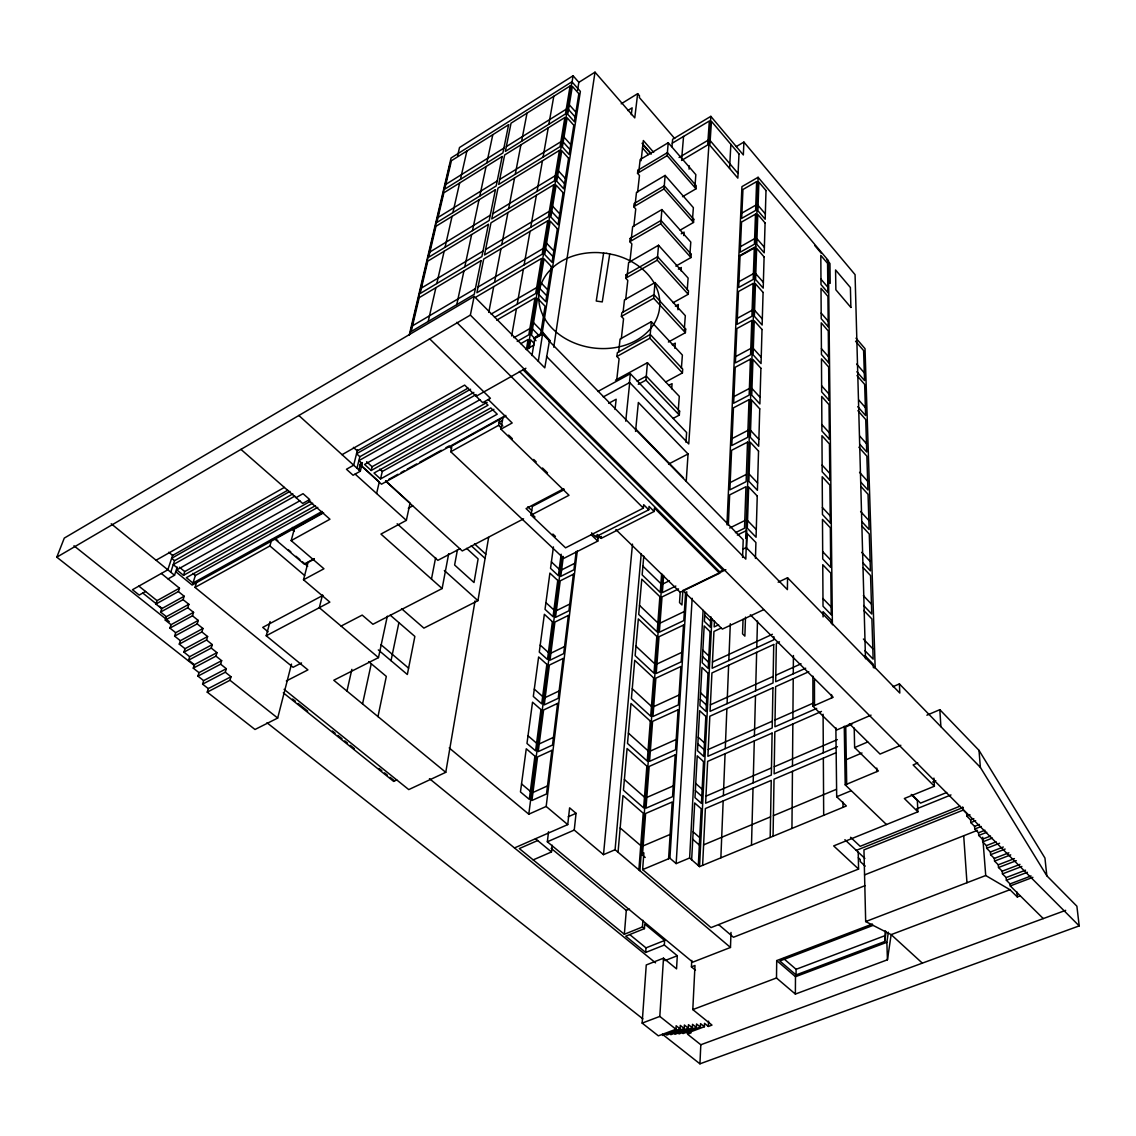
<?xml version="1.0" encoding="UTF-8"?>
<svg xmlns="http://www.w3.org/2000/svg" width="1136" height="1136" viewBox="0 0 1136 1136"><rect width="100%" height="100%" fill="white"/><g stroke="black" fill="none" stroke-linecap="round" stroke-linejoin="round"><path stroke-width="1.5" d="M886.137 931.477L884.688 941.531L796.066 974.929L796.095 969.306L783.641 958.571M1020.284 895.835L1017.288 896.957L1009.961 889.715L891.149 934.63L887.443 959.792L795.37 994.071L795.484 976.704L776.712 960.587L872.391 924.022M791.948 828.442L792.445 771.358M792.488 765.991L792.843 724.015M792.885 718.875L793.226 678.717M793.269 673.804L793.425 655.529M778.16 582.2L787.546 577.741L787.404 589.627L746.21 547.538L742.873 549.157M776.499 978.011L776.712 960.587M773.062 836.252L774.028 779.211L835.926 752.77M770.194 837.431L771.245 780.404L705.371 808.548L702.616 865.362M773.872 636.685L773.815 639.795L712.158 668.252L713.948 631.446L721.388 627.938M751.492 845.156L753.026 788.185M753.168 782.832L754.29 740.928M754.418 735.801L755.497 695.701M755.625 690.787L756.647 652.362M756.775 647.662L757.485 621.023M755.454 558.415L755.909 542.539L747.119 533.494L746.579 549.355M745.5 617.146L744.875 636.117L742.546 633.831L743.043 619.376M548.546 831.765L547.339 841.79L692.775 962.149L730.476 947.452L731.002 932.429M745.798 538.421L758.095 177.287L741.936 186.631L726.955 524.804M742.589 557.435L743.214 539.756L548.716 340.601M720.863 857.822L723.163 800.951M723.376 795.598L725.066 753.75M725.265 748.624L726.884 708.566M727.083 703.653L728.63 665.256M728.829 660.57L730.32 623.735M691.753 960.417L691.426 966.864L694.991 965.472L692.804 1009.592L712.002 1025.098L708.381 1026.447L708.608 1021.165M687.024 1033.206L704.391 1026.731L704.533 1023.351L708.381 1026.447M736.284 146.558L743.91 142.071L743.342 154.95L710.824 116.355L672.64 139.259L671.958 146.7M728.318 525.386L729.639 494.913L745.969 486.705L744.52 528.212L735.418 532.685M683.006 1033.575L700.401 1027.086L700.557 1023.65L704.391 1026.731M892.981 686.712L899.4 683.9L980.368 767.396L1046.824 875.785L1076.885 906.201L1079.2 925.897L699.932 1063.821L700.813 1044.751L687.55 1034.2L691.057 1032.894L688.487 1030.849M678.959 1033.945L696.382 1027.441L696.553 1024.005L700.401 1027.086M725.847 569.718L682.878 590.535L681.941 604.948L679.527 602.591L680.208 592.325L719.599 573.254L719.67 571.791L519.379 371.429M674.883 1034.328L692.349 1027.796L692.52 1024.345L696.382 1027.441M714.445 620.952L714.161 626.93L718.619 624.828M670.794 1034.697L688.288 1028.165L688.473 1024.7L692.349 1027.796M698.313 865.547L701.168 808.747L694.692 802.967L691.654 859.767M710.838 616.692L710.312 627.157L704.405 621.406L704.888 612.446M835.869 727.693L836.692 796.748L846.363 805.964L699.549 866.626L711.874 618.822M666.676 1035.081L684.213 1028.52L684.397 1025.041L688.288 1028.165M729.582 168.426L730.86 144.315M662.529 1035.464L680.095 1028.889L680.294 1025.396L684.213 1028.52M699.549 866.626L689.623 857.992L703.099 610.33M664.333 945.038L645.674 952.451L625.723 936.178L644.439 928.623L644.765 924.051L664.617 940.466L664.333 945.038L677.297 955.745L676.545 968.866L663.495 958.173L646.256 964.961L642.152 1023.11L658.355 1035.847L675.963 1029.259L676.161 1025.751L680.095 1028.889M689.623 857.992L676.161 863.601L692.165 598.289M668.579 858.759L672.2 802.002L645.617 813.49L642.593 853.406M685.604 592.268L683.801 620.568L659.349 632.227L662.018 596.94L678.547 588.917M675.963 1029.259L659.803 1016.422L663.495 958.173M676.161 863.601L669.899 858.205L686.769 591.785M686.215 481.423L688.061 453.974L638.361 402.471L635.535 431.41M710.824 116.355L688.743 443.949L629.713 382.534L603.273 396.918M685.959 442.259L686.627 432.504L630.352 373.73L597.863 391.48M645.674 952.451L646.001 947.878L630.068 934.857M678.277 410.167L679.3 396.35L647.435 362.696L615.471 380.177M681.401 368.249L682.381 355.071L651.311 321.687L620.071 339.082L618.609 352.188M684.397 328.063L685.32 315.68L655.003 282.58L624.459 299.876L623.082 312.187M687.237 289.879L688.118 278.05L658.525 245.248L628.648 262.43L627.143 275.878L626.106 274.756L657.602 256.722L688.487 290.816L688.231 294.281L673.108 302.73M689.964 253.399L690.802 242.082L661.905 209.564L632.653 226.632L631.389 237.893M694.948 186.517L695.843 174.66L668.209 142.738L640.15 159.58L638.83 171.38L637.864 170.272L667.428 152.622L696.24 185.764L696.013 188.803L682.523 196.684M673.052 418.431L679.314 415.109L679.612 411.118L646.327 376.172L637.14 381.171M665.597 382.008L682.424 372.92L682.708 369.115L650.275 334.453L617.331 352.685L616.905 356.477L619.092 358.763L616.763 379.793M668.394 342.035L685.391 332.692L685.661 329.057L654.024 294.678L621.818 312.812L621.406 316.433L623.55 318.705L621.321 338.755M675.849 266.122L690.944 257.56L691.185 254.251L661.024 220.469L630.196 238.39L629.827 241.684L631.857 243.913L629.827 262.217M680.18 230.125L693.528 222.443L693.769 219.262L664.29 185.807L634.115 203.585L633.76 206.752L635.748 208.967L633.803 226.476M644.439 928.623L642.436 926.976L642.919 920.316M639.909 870.758L662.515 574.773M663.651 575.498L662.345 592.609L675.835 586.048M858.22 852.185L858.575 869.054L710.994 927.615L642.621 869.622L643.885 852.866L641.187 854.002L645.22 857.439M638.872 869.878L643.232 813.206L622.982 795.569L618.055 852.241M661.649 573.552L660.215 592.339L642.152 574.873L643.785 556.115M671.674 388.824L672.086 383.641L668.976 385.303M674.883 348.354L675.295 343.129L672.256 344.79M677.936 309.745L678.362 304.462L675.38 306.124M681.018 270.865L681.288 267.5L678.377 269.147M683.815 235.564L684.085 232.142L681.245 233.789M689.083 169.193L689.339 165.842M642.436 926.976L624.36 934.275L626.291 910.419L551.187 848.365M681.657 158.898L683.56 136.434M597.096 534.431L601.185 538.379L654.137 511.47L654.421 508.076L719.599 573.254M591.572 532.869L595.69 536.831L648.77 509.794L649.068 506.4L654.137 511.47M564.109 489.744L532.401 506.4L531.108 515.119L565.572 547.822L643.359 508.119L643.672 504.711L648.77 509.794M730.476 947.452L615.087 849.728L641.201 553.871M615.087 849.728L603.5 854.655L632.482 544.116M679.314 415.109L645.958 380.148L647.435 362.696M682.424 372.92L649.906 338.23L651.311 321.687M685.391 332.692L653.683 298.285L655.003 282.58M688.231 294.281L657.275 260.172L658.525 245.248M690.944 257.56L660.712 223.764L661.905 209.564M693.528 222.443L664.006 188.945L665.128 175.427L636.487 192.382L635.109 204.693M696.013 188.803L667.144 155.632L668.209 142.738M629.344 383.386L630.352 373.73M625.723 421.172L629.713 382.534M603.5 854.655L574.248 830.061L576.051 813.305L569.605 807.838L567.744 824.594L514.48 847.939M601.185 538.379L601.398 536.448M505.719 416.145L451.915 445.908L450.765 451.73L563.726 558.401L597.806 541.091L598.132 538.095L595.946 535.979M625.666 299.606L627.796 280.464L625.709 278.206L626.106 274.756M637.594 192.339L639.469 175.498L637.523 173.297L637.864 170.272M641.102 160.701L643.345 140.523L653.683 152.352M615.03 409.457L616.152 399.261L608.683 403.308M533.182 859.881L551.485 851.957L552.266 845.269M621.193 103.816L637.651 93.663L634.768 117.888L595.008 72.179L578.849 82.346L577.571 90.298M567.744 824.594L546.175 806.446L577.287 551.003M631.289 114.679L632.127 107.849L627.725 110.547M576.179 551.514L573.95 569.747L560.786 576.378L563.342 556.455M561.156 554.226L558.372 575.682L550.534 568.355L553.431 546.927M546.175 806.446L528.794 814.185L562.15 556.342M884.688 941.531L885.228 930.824M887.443 959.792L886.861 942.298L888.338 932.202M553.743 347.176L595.008 72.179M549.54 340.275L544.783 367.851L474.152 296.382L64.283 538.095L56.8 557.18L194.611 665.753M603.628 253.072L596.258 301.04L602.265 301.92L609.748 253.981M540.466 335.234L545.081 306.18L537.527 298.37L531.492 335.163L534.8 338.542L531.975 355.554M542.17 333.061L580.382 91.405L571.919 81.792L451.063 157.975L409.216 335.205M538.294 361.276L542.582 334.069L534.729 338.542M542.696 333.26L542.838 332.337L550.009 340.743L542.696 333.26L533.693 338.386L535.979 340.715M533.693 338.386L542.838 332.337M529.319 348.397L530.711 339.877L534.034 343.257M526.394 349.632L528.07 339.494L520.785 343.654M527.8 349.093L571.919 81.792M571.763 83.709L573.084 75.771L578.849 82.346M401.533 608.669L423.898 628.123L477.944 600.646L488.636 537.427M284.099 689.325L408.761 789.591L445.766 772.324L475.033 600.93M531.108 515.119L569.008 495.268L500.948 429.167L502.921 417.693M450.765 451.73L498.59 425.333L499.599 419.525M511.64 335.929L516.426 308.736M517.221 304.235L523.384 269.133M524.136 264.844L530.029 231.361M530.753 227.271L536.362 195.307M537.058 191.402L542.426 160.829M543.079 157.095L548.234 127.857M548.858 124.278L553.786 96.276M457.425 549.838L454.613 565.018L474.01 582.541L478.114 558.884L466.626 548.39M341.098 626.078L362.185 615.101L372.92 624.275L442.131 588.533L448.706 553.672M488.764 312.414L493.706 286.627M494.529 282.324L500.976 248.741M501.771 244.638L507.92 212.56M508.672 208.641L514.565 177.969M515.29 174.206L520.913 144.854M521.609 141.262L527.005 113.131M431.467 579.048L435.642 557.591M56.8 557.18L470.361 315.098L474.152 296.382M391.025 660.683L398.906 622.642M377.976 716.589L386.325 676.403L368.717 661.621M456.786 304.604L463.942 270.893M464.809 266.775L471.639 234.57M472.477 230.636L479.009 199.822M479.804 196.045L486.052 166.552M486.819 162.931L492.811 134.659M442.131 588.533L380.943 534.076L406.347 520.373L410.053 503.092L385.729 480.94M445.766 772.324L333.771 680.251L378.473 657.616L387.333 616.138M362.554 703.908L371.259 663.751M428.215 321.474L435.883 287.678M436.82 283.546L444.148 251.241M445.042 247.293L452.057 216.38M452.909 212.602L459.626 182.995M460.449 179.374L466.882 150.989M346.963 691.086L351.862 669.36M376.598 493.493L379.282 481.976L360.481 464.894M380.517 478.966L497.227 414.2L490.795 407.923L374.014 473.045L380.517 478.966L382.278 471.468L493.89 409.315M457.638 155.618L459.512 147.524L573.084 75.771M409.926 334.211L450.254 163.243M479.932 399.702L364.585 464.454L371.202 470.489L372.097 466.726L487.159 402.343M357.542 449.728L353.679 465.192L346.466 469.253L353.083 475.246L360.311 471.199L362.412 462.608M357.002 468.202L359.842 456.715L473.84 392.403M358.919 469.935L360.779 462.395M322.454 595.094L319.315 607.703L378.473 657.616M208.271 688.601L202.591 684.142L225.311 672.228L230.991 676.744L208.271 688.601L207.249 692.136L255.004 729.482L277.681 718.066L291.498 664.077M286.343 680.961L307.927 669.885L266.222 635.762L329.852 602.123L303.511 579.772L308.026 562.462M303.511 579.772L323.945 568.767L291.171 540.608L294.323 529.078L323.632 512.833M266.222 635.762L270.084 621.591M301.523 662.955L293.088 667.301L195.009 587.397L269.899 545.947L271.717 539.501M207.249 692.136L229.983 680.265L230.991 676.744M225.311 672.228L226.32 668.706L220.625 664.177L197.934 676.147L203.628 680.62L226.32 668.706M220.625 664.177L221.648 660.669L215.939 656.125L193.276 668.153L198.985 672.64L221.648 660.669M215.939 656.125L216.976 652.632L211.253 648.074L188.604 660.158L194.327 664.659L216.976 652.632M211.253 648.074L212.29 644.595L206.567 640.008L183.947 652.149L189.669 656.679L212.29 644.595M202.591 684.142L203.628 680.62M206.567 640.008L207.604 636.543L201.881 631.943L179.275 644.14L185.026 648.684L207.604 636.543M197.934 676.147L198.985 672.64M201.881 631.943L202.932 628.492L197.181 623.877L174.603 636.117L180.368 640.69L202.932 628.492M193.276 668.153L194.327 664.659M188.604 660.158L189.669 656.679M197.181 623.877L198.246 620.441L192.481 615.797L169.931 628.109L175.697 632.681L198.246 620.441M183.947 652.149L185.026 648.684M192.481 615.797L193.56 612.375L187.781 607.732L165.26 620.086L171.039 624.686L193.56 612.375M179.275 644.14L180.368 640.69M187.781 607.732L188.86 604.309L183.081 599.652L160.588 612.063L166.367 616.678L188.86 604.309M195.009 587.397L196.542 582.555M174.603 636.117L175.697 632.681M315.496 505.676L186.361 577.67L192.964 583.052L195.349 575.54L317.782 507.366M183.081 599.652L184.174 596.244L178.38 591.558L155.902 604.04L161.71 608.655L184.174 596.244M169.931 628.109L171.039 624.686M178.38 591.558L179.474 588.178L161.326 573.467M299.861 500.791L176.804 569.874L183.521 575.341L184.728 571.578L310.611 501.146M165.26 620.086L166.367 616.678M160.588 612.063L161.71 608.655M168.043 578.906L174.532 575.27L177.202 567.148M170.755 572.189L174.561 560.673L292.875 493.89M155.902 604.04L157.038 600.646L179.474 588.178M172.672 555.206L167.83 569.803L132.472 589.712L139.188 595.065L145.578 591.487M445.852 184.359L503.873 148.149M506.329 146.615L566.253 109.198M438.056 217.459L497.213 180.979M499.712 179.431L560.857 141.73M429.933 251.993L490.255 215.258M492.811 213.71L555.234 175.711M421.428 288.061L482.999 251.099M485.597 249.537L549.327 211.282M672.285 143.179L709.318 121.012L707.685 144.939L681.515 160.46M637.523 173.297L667.144 155.632M679.058 157.478L707.998 140.282M412.553 325.791L475.388 288.615M478.057 287.039L543.15 248.514M476.041 297.036L541.503 258.454L535.695 293.5L494.515 317.427M633.76 206.752L664.006 188.945M491.107 314.104L536.689 287.564M629.827 241.684L660.712 223.764M496.702 320.167L534.957 297.987L528.851 334.779L517.221 341.425M693.769 219.262L692.449 220.029L693.372 207.647L665.128 175.427M513.941 337.676L529.887 328.545M625.709 278.206L657.275 260.172M741.922 213.071L755.795 205.147M689.85 255.004L691.185 254.251M526.38 349.348L534.019 345.003M156.058 560.233L284.355 487.415M342.064 454.67L464.652 385.09L482.672 402.655L490.411 398.31L429.451 338.627M287.72 490.255L172.601 555.433L168.71 552.252M468.06 388.129L357.258 450.878L353.424 447.371M289.992 491.363L171.65 558.287L174.561 560.673M470.588 389.222L356.548 453.718L359.842 456.715M294.849 496.091L173.254 564.62L177.017 567.688M476.183 394.561L358.862 460.648L362.157 463.644M740.459 246.654L754.631 238.674M296.027 497.639L303.056 493.691L309.702 499.542L302.687 503.475L240.917 449.359M476.126 396.279L525.897 368.249M621.406 316.433L653.683 298.285M738.854 256.083L755.738 246.611M183.521 575.341L312.67 503.191M371.202 470.489L488.011 405.211L484.745 402.03M192.964 583.052L322.042 511.427M278.774 536.263L286.016 532.244M738.925 281.7L753.409 273.677M322.908 512.549L192.154 585.054L176.037 571.933M388.697 479.406L397.983 474.266M401.065 472.548L404.16 470.829M407.256 469.125L416.543 463.985M419.638 462.267L441.279 450.282M445.923 447.712L449.018 446.008L451.56 448.408M505.776 415.407L381.483 484.192L360.126 464.794M616.905 356.477L649.906 338.23M502.424 420.547L499.102 422.379L502.865 426.028M291.171 540.608L329.951 519.223L308.396 500.28M500.948 429.167L512.18 422.975L488.224 399.545M684.27 329.823L685.661 329.057M737.335 318.307L752.131 310.227M314.317 558.628L304.207 564.123L274.429 538.677M305.101 564.052L314.26 559.082M408.307 508.261L412.737 505.861M638.276 384.309L645.958 380.148M735.674 356.562L750.797 348.454M322.965 595.378L262.728 627.399L268.096 631.801M678.149 411.899L679.612 411.118M733.927 396.606L749.391 388.469M563.811 488.707L526.067 508.573L535.013 517.065M459.867 548.787L437.843 560.346L397.16 523.767M523.597 518.825L462.267 550.946L385.601 481.11M668.579 464.084L688.061 453.974M732.095 438.567L747.928 430.388M598.132 538.095L600.305 536.987M730.178 482.573L746.395 474.365M561.61 569.931L574.745 563.3M556.37 610.685L569.747 604.054M729.681 528.027L744.79 520.558M737.335 535.056L746.778 530.413L745.812 559.111L546.53 356.463M663.012 583.89L669.374 580.78M550.889 653.2L564.549 646.569M719.67 571.791L722.979 570.187L523 369.711M660.03 623.153L684.369 611.495M545.181 697.575L559.111 690.972M396.762 779.949L393.652 781.412L283.304 692.804M763.506 609.748L722.34 629.103L682.878 590.535M656.935 664.035L681.756 652.391M712.457 662.032L772.395 634.286M539.217 743.952L553.445 737.378M779.481 641.854L776.357 643.288L775.689 681.742L805.694 668.209M653.711 706.635L679.044 695.019M710.383 704.845L773.147 676.445M775.803 675.238L801.065 663.807M532.969 792.474L547.495 785.913M808.789 671.717L775.604 686.641L774.922 726.784L816.685 708.41M650.346 751.052L676.204 739.479M708.225 749.504L772.324 721.19M775.036 719.997L813.504 702.999M871.056 715.14L837.019 729.866L812.922 706.194L833.171 697.277L750.314 614.803M568.199 816.77L576.051 813.305M821.47 711.448L774.837 731.911L774.127 773.857L837.431 746.735M537.64 840.541L519.308 848.564L624.36 934.275M646.838 797.429L673.236 785.913M547.339 841.79L574.248 830.061M851.929 724.271L845.752 726.955L846.703 784.223M705.967 796.137L771.472 767.95M774.241 766.757L837.331 739.607M926.877 715.211L939.827 709.673L979.019 750.371L1044.95 858.063L1046.824 875.785M854.215 728.091L854.627 747.559L867.748 741.964M643.161 845.88L670.126 834.435M846.292 759.657L862.011 752.983M900.834 745.287L880.045 754.063L849.387 723.689M642.621 869.622L669.899 858.205M844.261 726.287L845.212 784.848L878.426 770.946L854.627 747.559M703.61 844.857L770.563 816.855M773.403 815.662L836.366 789.335M836.692 796.748L851.276 790.684M917.746 762.994L913.103 764.926L934.388 786.226L904.341 798.509L917.888 811.814L833.668 845.908L858.575 869.054M932.628 782.008L935.78 780.716M626.291 910.419L629.543 909.084M946.728 792.488L920.543 803.124L912.435 795.143M916.567 808.889L950.988 794.93M959.934 806.205L860.179 846.32L850.566 837.275M856.288 850.381L963.072 807.497M963.442 809.996L863.956 849.884L865.675 921.566L891.149 934.63L922.347 963.143M962.661 807.029L962.845 809.684L966.637 813.475L966.821 816.131L970.045 814.839M646.001 947.878L664.617 940.466M966.821 816.131L970.613 819.922L973.822 818.644M970.613 819.922L970.797 822.578L975.639 820.661M970.797 822.578L974.574 826.355L979.402 824.438M974.574 826.355L974.773 829.01L981.22 826.468M864.553 874.905L977.457 830.331M974.773 829.01L978.536 832.773L984.983 830.231M978.536 832.773L978.735 835.443L986.801 832.276M664.858 960.63L677.297 955.745M978.735 835.443L982.498 839.192L990.549 836.039M865.036 885.654L733.458 937.257L718.705 924.676M982.498 839.192L982.697 841.875L992.381 838.084M996.116 841.833L986.446 845.61L982.697 841.875M986.474 845.653L986.687 848.308L999.581 843.253M986.659 848.294L990.393 852.014L1003.301 847.002M990.393 852.014L990.62 854.698L1005.147 849.061M990.62 854.698L994.341 858.404L1008.867 852.795M994.341 858.404L994.568 861.102L1010.728 854.868M994.568 861.102L998.288 864.794L1014.42 858.589M998.288 864.794L998.516 867.506L1016.294 860.676M865.675 921.566L985.721 875.529L1009.961 889.715M998.516 867.506L1002.222 871.184L1019.986 864.382M1002.222 871.184L1002.449 873.896L1021.86 866.47M873.101 925.371L779.836 960.985L796.066 974.929M1002.449 873.896L1006.155 877.56L1025.538 870.176M1006.155 877.56L1006.382 880.272L1027.413 872.278M642.152 1023.11L659.803 1016.422M1006.382 880.272L1010.074 883.922L1031.09 875.955M1010.074 883.922L1010.259 885.924L1032.894 877.347M796.095 969.306L884.504 935.851M692.804 1009.592L776.456 977.982L795.37 994.071M795.484 976.704L886.861 942.298M700.813 1044.751L1065.682 910.334M267.003 722.766L642.862 1018.864M662.359 1034.214L699.932 1063.821M229.983 680.265L277.681 718.066M142.795 593.049L156.64 604.111M159.409 606.312L162.178 608.527M73.954 545.791L169.321 621.69M138.862 586.105L157.038 600.646M292.619 699.009L295.36 701.21M298.101 703.411L307.714 711.136M332.408 730.973L335.148 733.189M337.903 735.39L342.007 738.698M344.762 740.899L347.502 743.1M350.243 745.315L354.361 748.61M379.069 768.461L381.81 770.662M384.55 772.863L387.291 775.079M390.046 777.28L394.149 780.588M429.465 778.671L655.543 962.859M111.214 523.767L174.532 575.27M179.374 567.205L184.728 571.578M192.722 573.382L195.349 575.54M691.426 966.864L695.459 970.187M535.468 838.737L551.485 851.957M449.203 747.942L528.794 814.185M521.538 783.925L530.342 791.338M378.316 649.92L407.341 674.5L414.867 636.43L390.202 615.13M269.899 545.947L304.661 575.526M380.943 644.666L408.591 668.153M620.171 827.959L640.747 845.596M275.224 538.507L277.823 540.722M288.217 549.611L290.816 551.84M296.013 556.271L299.904 559.608M302.503 561.837L307.7 566.268M528.013 735.787L536.59 743.2M292.421 527.445L294.323 529.078M291.81 529.035L294.394 531.265M692.761 839.277L699.336 845.056M624.374 779.509L644.467 797.145M534.289 689.126L542.667 696.51M693.159 831.85L699.719 837.644M628.407 733.146L648.031 750.782M444.346 570.499L477.944 600.646M540.211 645.092L548.39 652.476M695.36 790.557L701.792 796.336M355.128 474.095L406.347 520.373M695.743 783.457L702.147 789.236M298.811 415.464L360.311 471.199M379.68 469.097L382.278 471.468M366.601 461.713L372.097 466.726M471.227 545.72L485.086 558.415M697.859 743.938L704.135 749.717M474.479 543.817L485.796 554.212M632.269 688.757L651.453 706.365M698.214 737.136L704.49 742.916M545.933 602.62L553.914 609.975M858.333 857.779L860.222 859.54L860.264 861.557L865.163 866.129M551.4 561.908L559.21 569.235M844.9 839.689L864.879 858.433M635.961 646.199L654.719 663.765M700.245 699.293L706.393 705.058M700.585 692.775L706.72 698.555M527.8 506.798L531.62 510.433M552.891 534.048L555.447 536.476M639.511 605.374L657.858 622.897M702.872 650.246L708.864 656.012M702.531 656.494L708.552 662.26M591.217 534.744L597.806 541.091M845.212 784.848L886.478 824.537M498.59 425.333L501.09 427.775M508.616 435.088L512.379 438.737M533.707 459.455L536.22 461.898M542.483 467.989L547.509 472.874M642.905 566.168L660.882 583.634M704.732 615.442L710.611 621.193M615.882 529.575L680.208 592.325M911.214 794.419L917.334 800.468L917.888 811.814M1010.259 885.924L1043.274 918.584M456.715 322.354L643.359 508.119M470.361 315.098L1079.2 925.897M532.514 328.929L539.117 335.674M787.546 577.741L899.797 693.045L899.4 683.9M533.537 322.667L541.205 330.533M635.564 428.797L683.503 477.901M542.128 333.586L548.972 340.601M864.837 650.587L873.144 659.136L871.894 618.935L863.758 610.401M864.979 655.728L873.3 664.276L873.399 667.755M747.545 520.529L756.278 529.561M822.975 598.516L831.154 606.979M863.388 639.028L872.817 648.784M539.245 287.933L546.743 295.743M540.225 281.984L547.68 289.765M863.63 605.502L871.752 614.022L870.559 575.569L863.275 567.801M749.107 474.039L757.613 483.013M822.677 551.613L830.672 560.034M863.36 595.605L871.44 604.125M545.649 248.883L552.962 256.608M546.586 243.203L553.857 250.928M863.147 563.101L870.417 570.868L869.281 534.048L862.153 526.323M861.684 552.352L870.119 561.397M551.769 211.637L558.884 219.291M750.569 430.388L758.876 439.305M822.393 507.508L830.203 515.886M552.664 206.227L559.75 213.866M862.025 521.836L869.139 529.546L868.046 494.288L861.06 486.591M860.605 511.484L868.855 520.487M558.458 170.897L565.373 178.466M557.62 176.08L564.549 183.649M751.961 388.469L760.069 397.33M822.137 465.093L829.763 473.428M630.196 238.39L631.204 239.497M860.946 482.289L867.918 489.971L866.867 456.147L858.887 447.229M563.2 142.071L569.974 149.583M859.554 472.32L867.648 481.266M564.01 137.129L570.755 144.613M753.31 348.468L761.219 357.258M821.882 424.566L829.337 432.844M859.909 444.361L866.74 452L865.731 419.539L857.921 410.678M859.682 436.025L866.484 443.665M568.54 109.553L575.157 116.98M754.588 310.256L762.327 318.975M821.626 385.786L828.939 394.007M569.321 104.81L575.909 112.223M857.808 406.702L865.618 415.563L864.652 384.38L856.984 375.562M858.702 399.957L865.362 407.554M642.081 143.278L651.269 153.786M642.834 144.542L650.999 153.871M755.809 273.705L763.378 282.353M821.399 348.653L828.556 356.818M642.465 147.907L648.301 154.581M856.885 371.756L864.539 380.546L863.601 350.57L855.55 341.198M856.672 364.06L864.297 372.849M756.974 238.716L764.386 247.293M821.172 313.067L828.172 321.176M637.651 93.663L639.511 95.822L639.312 97.483L674.727 138.564M855.99 338.159L865.021 348.667L875.174 668.465M758.095 205.417L765.337 213.923M820.959 279.158L827.832 287.209M710.17 140.608L738.073 173.425M828.016 280.762L830.189 283.333L829.962 263.524L826.724 259.69M758.095 177.287L828.4 260.584L832.39 624.786M814.853 245.632L821.328 253.3M743.91 142.071L855.067 274.642L865.49 658.766M1016.834 891.93L1017.288 896.957M979.019 750.371L980.368 767.396M982.739 837.218L985.721 875.529M963.697 835.755L966.963 882.729M939.827 709.673L940.892 726.685M933.92 778.103L934.388 786.226M876.793 768.064L876.907 771.585M842.983 802.158L843.068 807.313M831.325 623.451L831.296 620.057L823.06 611.594L823.089 616.919M831.552 694.565L831.595 697.973M823.089 714.246L823.316 752.77M823.344 758.152L823.685 815.321M814.455 679.924L814.498 705.513M812.893 676.133L812.922 706.194M772.111 733.103L771.344 775.05L705.626 803.209L707.643 761.39L772.111 733.103M772.934 687.848L772.196 727.977L707.898 756.278L709.83 716.234L772.934 687.848M773.73 644.495L773.034 682.935L710.071 711.335L711.931 672.952L773.73 644.495M757.243 496.02L756.065 537.229L747.289 528.183L748.667 487.017L757.243 496.02M758.536 451.077L757.414 490.298L748.865 481.309L750.172 442.145L758.536 451.077M759.743 408.846L758.678 446.249L750.328 437.317L751.578 399.971L759.743 408.846M760.907 368.263L759.885 403.947L751.748 395.087L752.941 359.459L760.907 368.263M762.015 329.483L761.049 363.577L753.097 354.787L754.233 320.75L762.015 329.483M763.08 292.421L762.142 325.024L754.375 316.291L755.468 283.744L763.08 292.421M764.102 256.921L763.207 288.132L755.61 279.47L756.647 248.33L764.102 256.921M765.082 222.926L764.216 252.831L756.789 244.24L757.783 214.406L765.082 222.926M766.005 190.55L765.181 219.234L757.911 210.728L758.876 182.115L766.005 190.55M747.516 442.145L746.139 481.65L729.866 489.857L731.584 450.325L747.516 442.145M749.007 399.673L747.687 437.332L731.797 445.511L733.444 407.838L749.007 399.673M750.413 359.161L749.164 395.087L733.643 403.237L735.205 367.283L750.413 359.161M751.776 320.466L750.569 354.773L735.39 362.895L736.895 328.545L751.776 320.466M753.069 283.46L751.918 316.262L737.079 324.342L738.499 291.498L753.069 283.46M754.304 248.046L753.196 279.442L738.684 287.479L740.047 256.04L754.304 248.046M755.483 214.136L754.432 244.212L740.218 252.192L741.524 222.074L755.483 214.136M756.619 181.604L755.61 210.444L741.68 218.382L742.944 189.499L756.619 181.604M738.996 153.956L737.846 178.139L709.858 145.266L711.463 121.339L738.996 153.956M703.539 761.603L701.437 803.408L694.991 797.628L697.22 755.809L703.539 761.603M705.811 716.447L703.795 756.491L697.49 750.697L699.634 710.667L705.811 716.447M707.998 673.179L706.067 711.548L699.89 705.768L701.949 667.414L707.998 673.179M710.085 631.673L708.239 668.479L702.204 662.714L704.164 625.922L710.085 631.673M675.21 754.872L672.54 796.663L646.015 808.165L649.181 766.431L675.21 754.872M678.093 709.773L675.537 749.774L649.565 761.333L652.589 721.374L678.093 709.773M680.862 666.534L678.405 704.874L652.959 716.489L655.87 678.178L680.862 666.534M683.503 625.07L681.16 661.848L656.225 673.492L659.008 636.728L683.503 625.07M646.853 766.161L643.643 807.881L623.451 790.23L627.072 748.525L646.853 766.161M650.317 721.104L647.236 761.063L627.512 743.427L630.977 703.482L650.317 721.104M653.64 677.908L650.687 716.205L631.403 698.597L634.726 660.328L653.64 677.908M656.821 636.458L653.995 673.208L635.138 655.642L638.333 618.921L656.821 636.458M659.874 596.67L657.162 631.957L638.716 614.434L641.783 579.19L659.874 596.67M551.855 750.371L546.515 793.95L531.932 800.482L537.541 756.931L551.855 750.371M557.591 703.397L552.508 745.046L538.223 751.62L543.59 709.986L557.591 703.397M563.101 658.468L558.216 698.299L544.243 704.902L549.37 665.085L563.101 658.468M568.355 615.442L563.697 653.583L549.994 660.215L554.908 622.074L568.355 615.442M573.396 574.22L568.923 610.77L555.504 617.402L560.204 580.851L573.396 574.22M534.9 756.164L529.291 799.346L520.458 791.934L526.266 748.766L534.9 756.164M540.963 709.574L535.596 750.853L526.976 743.455L532.528 702.176L540.963 709.574M546.842 664.347L541.716 703.837L533.309 696.439L538.62 656.977L546.842 664.347M552.394 621.662L547.481 659.476L539.273 652.107L544.357 614.306L552.394 621.662M557.748 580.439L553.033 616.692L545.024 609.336L549.895 573.112L557.748 580.439M551.372 266.577L545.791 301.693L538.265 293.883L544.03 258.823L551.372 266.577M557.378 228.79L552.053 262.288L544.726 254.549L550.222 221.122L557.378 228.79M563.115 192.737L558.032 224.701L550.889 217.047L556.129 185.14L563.115 192.737M568.582 158.259L563.726 188.817L556.768 181.235L561.78 150.747L568.582 158.259M573.822 125.287L569.179 154.524L562.391 147.013L567.176 117.846L573.822 125.287M578.849 93.706L574.404 121.708L567.759 114.267L572.345 86.336L578.849 93.706M547.765 220.753L542.213 254.18L476.907 292.733L483.68 259.093L547.765 220.753M553.729 184.77L548.432 216.678L484.504 254.975L490.979 222.841L553.729 184.77M559.423 150.392L554.368 180.88L491.774 218.907L497.966 188.164L559.423 150.392M564.876 117.491L560.048 146.658L498.718 184.415L504.64 154.979L564.876 117.491M570.102 85.995L565.472 113.927L505.364 151.386L511.044 123.185L570.102 85.995M481.053 260.655L474.237 294.309L411.204 331.513L419.17 297.675L481.053 260.655M488.409 224.388L481.891 256.551L420.15 293.542L427.761 261.181L488.409 224.388M495.438 189.712L489.204 220.469L428.698 257.233L435.983 226.263L495.438 189.712M502.169 156.512L496.205 185.949L436.877 222.471L443.864 192.808L502.169 156.512M508.63 124.704L502.907 152.92L444.716 189.172L451.418 160.73L508.63 124.704M606.709 253.356L598.644 252.604A60.762 47.769 7.6 0 0 544.627 318.449A60.762 47.769 7.6 0 0 645.972 333.43A60.762 47.769 7.6 0 0 614.647 254.961L606.709 253.356M831.24 614.704L823.018 606.226L822.762 564.72L830.799 573.155L831.24 614.704M830.743 567.389L822.72 558.955L822.478 519.393L830.331 527.786L830.743 567.389M830.288 522.915L822.45 514.523L822.208 476.737L829.891 485.1L830.288 522.915M829.834 480.13L822.18 471.795L821.953 435.699L829.465 443.991L829.834 480.13M829.408 439.263L821.91 430.956L821.697 396.436L829.053 404.686L829.408 439.263M828.996 400.156L821.669 391.906L821.47 358.862L828.655 367.056L828.996 400.156M828.613 362.696L821.442 354.517L821.243 322.851L828.286 330.974L828.613 362.696M828.243 326.813L821.214 318.691L821.016 288.317L827.917 296.382L828.243 326.813M827.888 292.619L821.001 284.568L820.817 255.401L827.576 263.396L827.888 292.619M850.878 307.444L835.869 289.794L835.571 269.956L850.41 287.536L850.878 307.444"/></g></svg>
